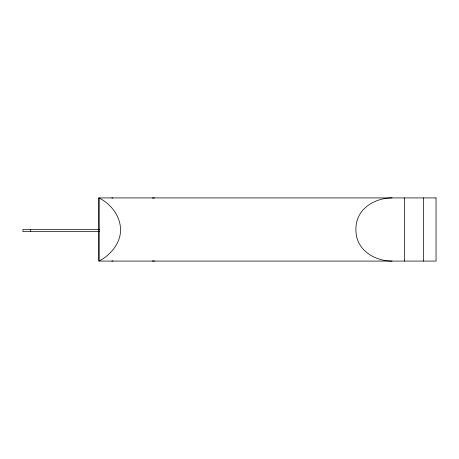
<?xml version="1.0" encoding="UTF-8"?>
<svg xmlns="http://www.w3.org/2000/svg" width="459" height="459" viewBox="0 0 459 459"><rect width="100%" height="100%" fill="white"/><g stroke="black" fill="none" stroke-linecap="round" stroke-linejoin="round"><path stroke-width="0.69" d="M111.795 261.085L112.971 260.924M392.061 197.915C374.125 197.915 355.518 209.453 355.92 229.5C355.518 249.547 374.125 261.085 392.061 261.085M154.597 197.915L152.377 198.076M99.655 229.5L22.95 229.5L22.95 231.577L99.655 231.577M152.377 260.924L154.597 261.085M111.795 197.915L112.971 198.076M423.548 197.915L423.548 261.085M404.408 197.915L404.408 261.085M30.673 229.5L30.69 231.577M98.932 197.915L98.932 261.051C108.278 256.363 116.454 247.803 119.541 237.435C123.982 221.169 113.166 204.846 98.932 197.949M436.05 197.915L98.943 197.915L98.943 261.085L436.05 261.085L436.05 197.915"/></g></svg>
